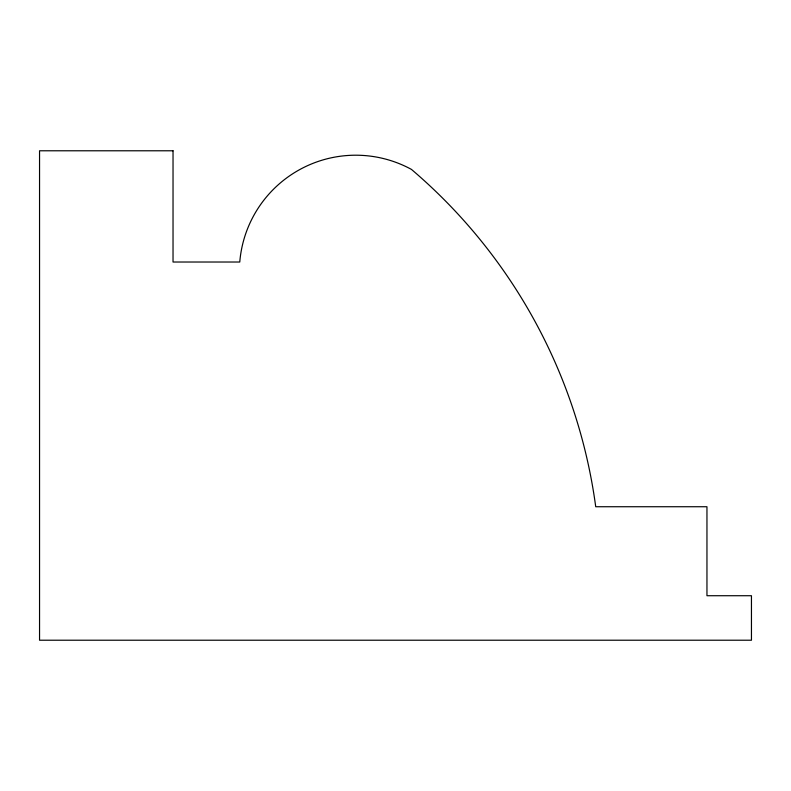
<?xml version="1.0" encoding="UTF-8"?>
<svg xmlns="http://www.w3.org/2000/svg" width="791" height="791" viewBox="0 0 791 791"><rect width="100%" height="100%" fill="white"/><g stroke="black" fill="none" stroke-linecap="round" stroke-linejoin="round"><path stroke-width="1.19" d="M173.031 150.784L39.55 150.784L39.55 640.216L751.45 640.216L751.45 595.722L706.956 595.722L706.956 506.734L595.722 506.734A537.336 537.336 0 0 0 411.458 169.412A116.366 116.366 0 0 0 239.772 262.019L173.031 262.019L173.031 150.784"/></g></svg>
